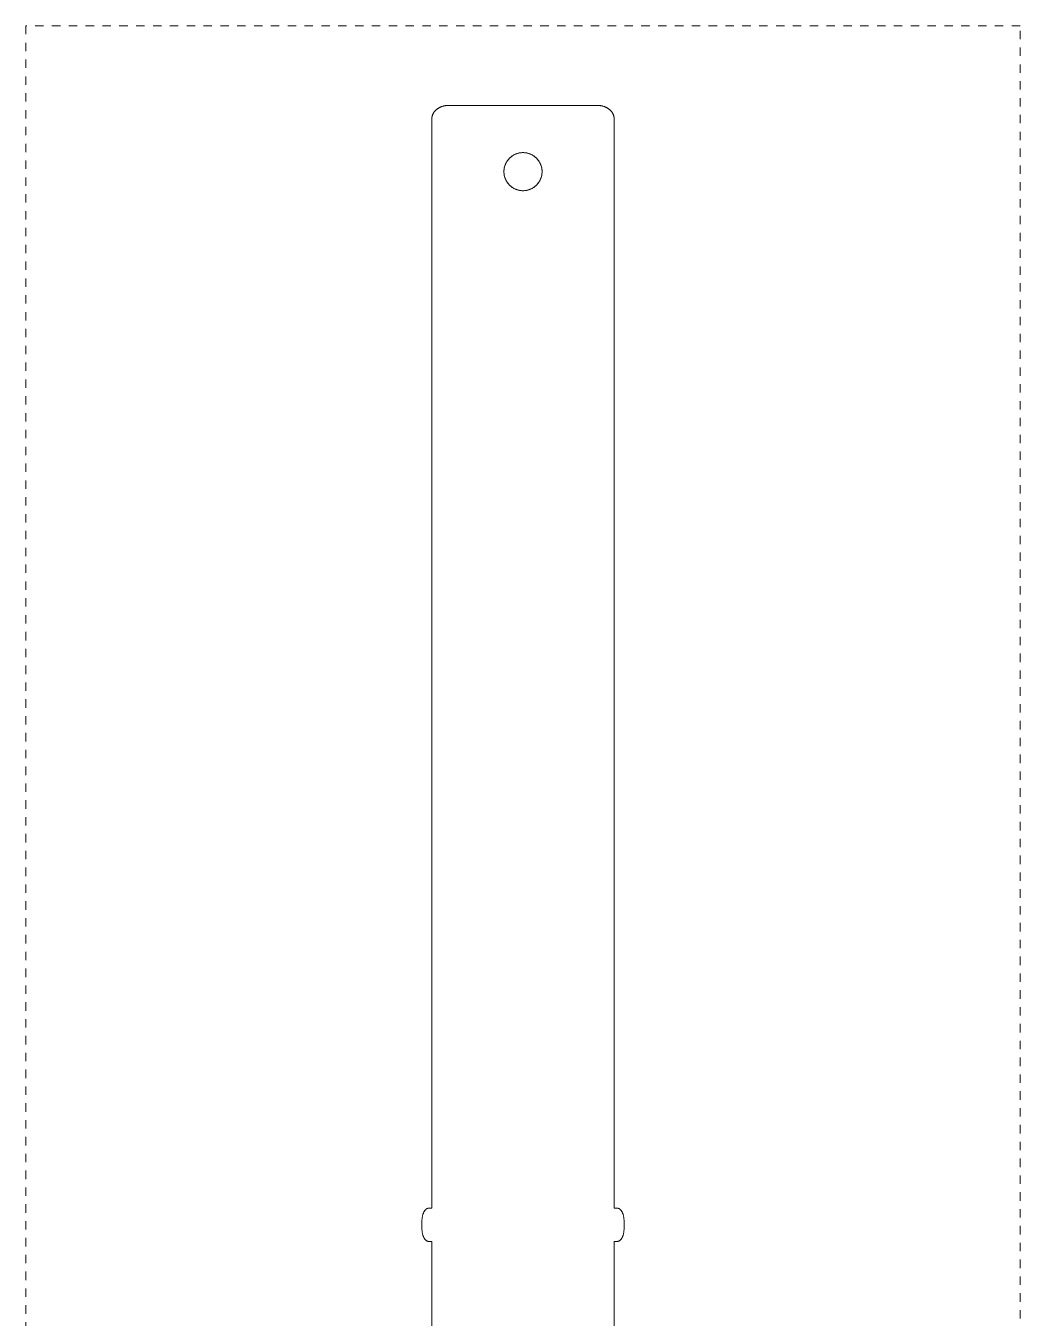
# Model space of a CAD drawing. Header units: inches. Extents: x -9 to 187, y -3 to 135.
# Drawn here: x 78.54 to 90.35, y 12.84 to 28.2 of the extents above; entities that cross this region are included whole.
import ezdxf

# ---------------------------------------------------------------- set-up
doc = ezdxf.new("R2010")
doc.units = ezdxf.units.IN
doc.linetypes.add('HIDDEN', pattern=[1.905, 1.27, -0.635])
doc.layers.add('ZANO_R', color=7, linetype='Continuous', lineweight=0)
doc.layers.add('ZANO_R_przerywana', color=250, linetype='HIDDEN', lineweight=0)

msp = doc.modelspace()

# ---------------------------------------------------------------- linework, layer by layer
at = {"layer": 'ZANO_R'}
for p, q in [((83.38812, 27.17225), (83.39064, 27.17558)), ((83.39064, 27.17558), (83.39325, 27.17884)), ((83.39325, 27.17884), (83.39594, 27.18203)), ((83.39594, 27.18203), (83.39877, 27.1852)), ((83.39877, 27.1852), (83.40167, 27.1883)), ((83.40167, 27.1883), (83.40466, 27.19132)), ((83.40466, 27.19132), (83.40772, 27.19427)), ((83.40772, 27.19427), (83.41084, 27.19714)), ((83.41084, 27.19714), (83.41404, 27.19994)), ((83.41404, 27.19994), (83.4173, 27.20266)), ((83.4173, 27.20266), (83.42062, 27.20531)), ((83.42062, 27.20531), (83.42428, 27.20808)), ((83.42428, 27.20808), (83.42801, 27.21077)), ((83.42801, 27.21077), (83.43179, 27.21336)), ((83.43179, 27.21336), (83.43564, 27.21587)), ((83.43564, 27.21587), (83.43954, 27.21829)), ((83.43954, 27.21829), (83.44349, 27.22062)), ((83.44349, 27.22062), (83.4475, 27.22286)), ((83.4475, 27.22286), (83.45156, 27.22502)), ((83.45156, 27.22502), (83.45566, 27.22709)), ((83.45566, 27.22709), (83.45981, 27.22906)), ((83.45981, 27.22906), (83.464, 27.23096)), ((83.464, 27.23096), (83.46822, 27.23276)), ((83.46822, 27.23276), (83.47249, 27.23448)), ((83.47249, 27.23448), (83.47678, 27.23612)), ((83.47678, 27.23612), (83.48111, 27.23766)), ((83.48111, 27.23766), (83.48547, 27.23913)), ((83.48547, 27.23913), (83.49016, 27.2406)), ((83.49016, 27.2406), (83.49488, 27.24197)), ((83.49488, 27.24197), (83.49962, 27.24325)), ((83.49962, 27.24325), (83.50439, 27.24443)), ((83.50439, 27.24443), (83.50919, 27.24551)), ((83.50919, 27.24551), (83.514, 27.2465)), ((83.514, 27.2465), (83.51884, 27.2474)), ((83.51884, 27.2474), (83.52369, 27.2482)), ((83.52369, 27.2482), (83.52856, 27.24891)), ((83.52856, 27.24891), (83.53346, 27.24952)), ((83.53346, 27.24952), (83.53836, 27.25004)), ((83.53836, 27.25004), (83.54327, 27.25047)), ((83.54327, 27.25047), (83.54819, 27.2508)), ((83.54819, 27.2508), (83.55311, 27.25103)), ((83.55311, 27.25103), (83.55803, 27.25117)), ((83.55803, 27.25117), (83.56296, 27.25121)), ((83.56296, 27.25121), (83.77202, 27.25121)), ((83.77202, 27.25121), (83.81022, 27.25121)), ((83.81022, 27.25121), (85.07755, 27.25121)), ((85.07755, 27.25121), (85.11574, 27.25121)), ((85.11574, 27.25121), (85.32481, 27.25121)), ((85.32481, 27.25121), (85.32974, 27.25117)), ((85.32974, 27.25117), (85.33466, 27.25103)), ((85.33466, 27.25103), (85.33958, 27.2508)), ((85.33958, 27.2508), (85.3445, 27.25047)), ((85.3445, 27.25047), (85.34941, 27.25004)), ((85.34941, 27.25004), (85.35431, 27.24952)), ((85.35431, 27.24952), (85.3592, 27.24891)), ((85.3592, 27.24891), (85.36408, 27.2482)), ((85.36408, 27.2482), (85.36893, 27.2474)), ((85.36893, 27.2474), (85.37377, 27.2465)), ((85.37377, 27.2465), (85.37858, 27.24551)), ((85.37858, 27.24551), (85.38337, 27.24443)), ((85.38337, 27.24443), (85.38815, 27.24325)), ((85.38815, 27.24325), (85.39289, 27.24197)), ((85.39289, 27.24197), (85.39761, 27.2406)), ((85.39761, 27.2406), (85.4023, 27.23913)), ((85.4023, 27.23913), (85.40666, 27.23766)), ((85.40666, 27.23766), (85.41099, 27.23612)), ((85.41099, 27.23612), (85.41528, 27.23448)), ((85.41528, 27.23448), (85.41955, 27.23276)), ((85.41955, 27.23276), (85.42377, 27.23096)), ((85.42377, 27.23096), (85.42796, 27.22906)), ((85.42796, 27.22906), (85.43211, 27.22709)), ((85.43211, 27.22709), (85.43621, 27.22502)), ((85.43621, 27.22502), (85.44027, 27.22286)), ((85.44027, 27.22286), (85.44428, 27.22062)), ((85.44428, 27.22062), (85.44823, 27.21829)), ((85.44823, 27.21829), (85.45213, 27.21587)), ((85.45213, 27.21587), (85.45598, 27.21336)), ((85.45598, 27.21336), (85.45976, 27.21077)), ((85.45976, 27.21077), (85.46349, 27.20808)), ((85.46349, 27.20808), (85.46714, 27.20531)), ((85.46714, 27.20531), (85.47047, 27.20266)), ((85.47047, 27.20266), (85.47373, 27.19994)), ((85.47373, 27.19994), (85.47692, 27.19714)), ((85.47692, 27.19714), (85.48005, 27.19427)), ((85.48005, 27.19427), (85.48311, 27.19132)), ((85.48311, 27.19132), (85.4861, 27.1883)), ((85.4861, 27.1883), (85.489, 27.1852)), ((85.489, 27.1852), (85.49183, 27.18203)), ((85.49183, 27.18203), (85.49452, 27.17884)), ((85.49452, 27.17884), (85.49713, 27.17558)), ((85.49713, 27.17558), (85.49965, 27.17225)), ((83.36127, 27.09374), (83.36134, 27.09764)), ((83.36127, 25.87334), (83.36127, 27.09374)), ((83.36134, 27.09764), (83.36152, 27.10153)), ((83.36152, 27.10153), (83.36183, 27.10541)), ((83.36183, 27.10541), (83.36226, 27.10928)), ((83.36226, 27.10928), (83.36281, 27.11314)), ((83.36281, 27.11314), (83.36348, 27.11697)), ((83.36348, 27.11697), (83.36427, 27.12079)), ((83.36427, 27.12079), (83.36517, 27.12457)), ((83.36517, 27.12457), (83.36624, 27.12848)), ((83.36624, 27.12848), (83.36742, 27.13235)), ((83.36742, 27.13235), (83.36873, 27.13617)), ((83.36873, 27.13617), (83.37016, 27.13996)), ((83.37016, 27.13996), (83.37169, 27.1437)), ((83.37169, 27.1437), (83.37334, 27.1474)), ((83.37334, 27.1474), (83.3751, 27.15105)), ((83.3751, 27.15105), (83.37696, 27.15464)), ((83.37696, 27.15464), (83.37899, 27.15829)), ((83.37899, 27.15829), (83.38112, 27.16187)), ((83.38112, 27.16187), (83.38336, 27.1654)), ((83.38336, 27.1654), (83.38569, 27.16886)), ((83.38569, 27.16886), (83.38812, 27.17225)), ((85.49965, 27.17225), (85.50208, 27.16886)), ((85.50208, 27.16886), (85.50441, 27.1654)), ((85.50441, 27.1654), (85.50664, 27.16187)), ((85.50664, 27.16187), (85.50878, 27.15829)), ((85.50878, 27.15829), (85.51081, 27.15464)), ((85.51081, 27.15464), (85.51267, 27.15105)), ((85.51267, 27.15105), (85.51442, 27.1474)), ((85.51442, 27.1474), (85.51607, 27.1437)), ((85.51607, 27.1437), (85.51761, 27.13996)), ((85.51761, 27.13996), (85.51904, 27.13617)), ((85.51904, 27.13617), (85.52034, 27.13235)), ((85.52034, 27.13235), (85.52153, 27.12848)), ((85.52153, 27.12848), (85.5226, 27.12457)), ((85.5226, 27.12457), (85.5235, 27.12079)), ((85.5235, 27.12079), (85.52429, 27.11697)), ((85.52429, 27.11697), (85.52496, 27.11314)), ((85.52496, 27.11314), (85.52551, 27.10928)), ((85.52551, 27.10928), (85.52594, 27.10541)), ((85.52594, 27.10541), (85.52625, 27.10153)), ((85.52625, 27.10153), (85.52643, 27.09764)), ((85.52643, 27.09764), (85.5265, 27.09374)), ((85.5265, 25.87334), (85.5265, 27.09374)), ((84.24114, 26.56454), (84.23782, 26.55756)), ((84.2447, 26.5714), (84.24114, 26.56454)), ((84.24848, 26.57814), (84.2447, 26.5714)), ((84.2525, 26.58474), (84.24848, 26.57814)), ((84.25674, 26.59121), (84.2525, 26.58474)), ((84.26119, 26.59752), (84.25674, 26.59121)), ((84.26586, 26.60368), (84.26119, 26.59752)), ((84.27074, 26.60968), (84.26586, 26.60368)), ((84.27582, 26.6155), (84.27074, 26.60968)), ((84.2811, 26.62115), (84.27582, 26.6155)), ((84.28656, 26.62662), (84.2811, 26.62115)), ((84.29221, 26.63189), (84.28656, 26.62662)), ((84.29803, 26.63697), (84.29221, 26.63189)), ((84.30403, 26.64185), (84.29803, 26.63697)), ((84.31019, 26.64652), (84.30403, 26.64185)), ((84.3165, 26.65098), (84.31019, 26.64652)), ((84.32297, 26.65522), (84.3165, 26.65098)), ((84.32957, 26.65924), (84.32297, 26.65522)), ((84.33631, 26.66303), (84.32957, 26.65924)), ((84.34317, 26.66658), (84.33631, 26.66303)), ((84.35015, 26.66991), (84.34317, 26.66658)), ((84.35724, 26.67299), (84.35015, 26.66991)), ((84.36443, 26.67582), (84.35724, 26.67299)), ((84.37171, 26.67841), (84.36443, 26.67582)), ((84.37908, 26.68075), (84.37171, 26.67841)), ((84.38652, 26.68284), (84.37908, 26.68075)), ((84.39403, 26.68467), (84.38652, 26.68284)), ((84.4016, 26.68624), (84.39403, 26.68467)), ((84.40922, 26.68755), (84.4016, 26.68624)), ((84.41687, 26.68861), (84.40922, 26.68755)), ((84.42456, 26.6894), (84.41687, 26.68861)), ((84.43227, 26.68993), (84.42456, 26.6894)), ((84.44, 26.69019), (84.43227, 26.68993)), ((84.44773, 26.69019), (84.44, 26.69019)), ((84.45545, 26.68993), (84.44773, 26.69019)), ((84.46316, 26.6894), (84.45545, 26.68993)), ((84.47085, 26.68861), (84.46316, 26.6894)), ((84.47851, 26.68756), (84.47085, 26.68861)), ((84.48613, 26.68625), (84.47851, 26.68756)), ((84.4937, 26.68468), (84.48613, 26.68625)), ((84.50121, 26.68285), (84.4937, 26.68468)), ((84.50865, 26.68076), (84.50121, 26.68285)), ((84.51602, 26.67842), (84.50865, 26.68076)), ((84.5233, 26.67584), (84.51602, 26.67842)), ((84.53049, 26.673), (84.5233, 26.67584)), ((84.53758, 26.66992), (84.53049, 26.673)), ((84.54456, 26.6666), (84.53758, 26.66992)), ((84.55142, 26.66305), (84.54456, 26.6666)), ((84.55816, 26.65926), (84.55142, 26.66305)), ((84.56477, 26.65525), (84.55816, 26.65926)), ((84.57123, 26.65101), (84.56477, 26.65525)), ((84.57755, 26.64655), (84.57123, 26.65101)), ((84.5837, 26.64188), (84.57755, 26.64655)), ((84.5897, 26.637), (84.5837, 26.64188)), ((84.59553, 26.63192), (84.5897, 26.637)), ((84.60118, 26.62665), (84.59553, 26.63192)), ((84.60664, 26.62118), (84.60118, 26.62665)), ((84.61192, 26.61554), (84.60664, 26.62118)), ((84.617, 26.60971), (84.61192, 26.61554)), ((84.62188, 26.60371), (84.617, 26.60971)), ((84.62655, 26.59756), (84.62188, 26.60371)), ((84.63101, 26.59124), (84.62655, 26.59756)), ((84.63525, 26.58478), (84.63101, 26.59124)), ((84.63926, 26.57818), (84.63525, 26.58478)), ((84.64305, 26.57144), (84.63926, 26.57818)), ((84.64661, 26.56458), (84.64305, 26.57144)), ((84.64993, 26.5576), (84.64661, 26.56458)), ((84.21782, 26.47543), (84.21755, 26.4677)), ((84.21755, 26.4677), (84.21755, 26.45997)), ((84.21755, 26.45997), (84.21782, 26.45225)), ((84.21834, 26.48314), (84.21782, 26.47543)), ((84.21782, 26.45225), (84.21835, 26.44454)), ((84.21913, 26.49083), (84.21834, 26.48314)), ((84.21835, 26.44454), (84.21914, 26.43685)), ((84.22018, 26.49849), (84.21913, 26.49083)), ((84.21914, 26.43685), (84.22019, 26.42919)), ((84.2215, 26.5061), (84.22018, 26.49849)), ((84.22019, 26.42919), (84.2215, 26.42157)), ((84.22307, 26.51367), (84.2215, 26.5061)), ((84.2215, 26.42157), (84.22308, 26.41401)), ((84.2249, 26.52118), (84.22307, 26.51367)), ((84.22308, 26.41401), (84.22491, 26.4065)), ((84.22698, 26.52862), (84.2249, 26.52118)), ((84.22491, 26.4065), (84.227, 26.39905)), ((84.22932, 26.53599), (84.22698, 26.52862)), ((84.23191, 26.54328), (84.22932, 26.53599)), ((84.23474, 26.55047), (84.23191, 26.54328)), ((84.23782, 26.55756), (84.23474, 26.55047)), ((84.65301, 26.55051), (84.64993, 26.5576)), ((84.65585, 26.54332), (84.65301, 26.55051)), ((84.65844, 26.53603), (84.65585, 26.54332)), ((84.66077, 26.52867), (84.65844, 26.53603)), ((84.66286, 26.52122), (84.66077, 26.52867)), ((84.66079, 26.3991), (84.66287, 26.40654)), ((84.66469, 26.51371), (84.66286, 26.52122)), ((84.66287, 26.40654), (84.6647, 26.41405)), ((84.66626, 26.50615), (84.66469, 26.51371)), ((84.6647, 26.41405), (84.66627, 26.42162)), ((84.66758, 26.49853), (84.66626, 26.50615)), ((84.66627, 26.42162), (84.66759, 26.42923)), ((84.66863, 26.49087), (84.66758, 26.49853)), ((84.66759, 26.42923), (84.66864, 26.43689)), ((84.66942, 26.48318), (84.66863, 26.49087)), ((84.66864, 26.43689), (84.66943, 26.44458)), ((84.66995, 26.47547), (84.66942, 26.48318)), ((84.66943, 26.44458), (84.66995, 26.45229)), ((84.67022, 26.46775), (84.66995, 26.47547)), ((84.66995, 26.45229), (84.67022, 26.46002)), ((84.67022, 26.46002), (84.67022, 26.46775)), ((84.227, 26.39905), (84.22933, 26.39169)), ((84.22933, 26.39169), (84.23192, 26.3844)), ((84.23192, 26.3844), (84.23476, 26.37721)), ((84.23476, 26.37721), (84.23784, 26.37012)), ((84.23784, 26.37012), (84.24116, 26.36314)), ((84.24116, 26.36314), (84.24472, 26.35628)), ((84.24472, 26.35628), (84.24851, 26.34955)), ((84.24851, 26.34955), (84.25252, 26.34294)), ((84.25252, 26.34294), (84.25676, 26.33648)), ((84.25676, 26.33648), (84.26122, 26.33016)), ((84.26122, 26.33016), (84.26589, 26.32401)), ((84.26589, 26.32401), (84.27077, 26.31801)), ((84.27077, 26.31801), (84.27585, 26.31219)), ((84.27585, 26.31219), (84.28113, 26.30654)), ((84.28113, 26.30654), (84.28659, 26.30107)), ((84.28659, 26.30107), (84.29224, 26.2958)), ((84.29224, 26.2958), (84.29807, 26.29072)), ((84.29807, 26.29072), (84.30406, 26.28584)), ((84.30406, 26.28584), (84.31022, 26.28117)), ((84.31022, 26.28117), (84.31654, 26.27671)), ((84.31654, 26.27671), (84.323, 26.27247)), ((84.323, 26.27247), (84.32961, 26.26846)), ((84.32961, 26.26846), (84.33635, 26.26467)), ((84.33635, 26.26467), (84.34321, 26.26112)), ((84.34321, 26.26112), (84.35019, 26.2578)), ((84.35019, 26.2578), (84.35728, 26.25472)), ((84.35728, 26.25472), (84.36447, 26.25188)), ((84.52334, 26.2519), (84.53053, 26.25473)), ((84.53053, 26.25473), (84.53762, 26.25782)), ((84.53762, 26.25782), (84.5446, 26.26114)), ((84.5446, 26.26114), (84.55146, 26.26469)), ((84.55146, 26.26469), (84.5582, 26.26848)), ((84.5582, 26.26848), (84.5648, 26.2725)), ((84.5648, 26.2725), (84.57127, 26.27674)), ((84.57127, 26.27674), (84.57758, 26.2812)), ((84.57758, 26.2812), (84.58374, 26.28587)), ((84.58374, 26.28587), (84.58973, 26.29075)), ((84.58973, 26.29075), (84.59556, 26.29583)), ((84.59556, 26.29583), (84.60121, 26.3011)), ((84.60121, 26.3011), (84.60667, 26.30657)), ((84.60667, 26.30657), (84.61195, 26.31222)), ((84.61195, 26.31222), (84.61703, 26.31804)), ((84.61703, 26.31804), (84.6219, 26.32404)), ((84.6219, 26.32404), (84.62657, 26.3302)), ((84.62657, 26.3302), (84.63103, 26.33651)), ((84.63103, 26.33651), (84.63527, 26.34298)), ((84.63527, 26.34298), (84.63929, 26.34958)), ((84.63929, 26.34958), (84.64307, 26.35632)), ((84.64307, 26.35632), (84.64663, 26.36318)), ((84.64663, 26.36318), (84.64995, 26.37016)), ((84.64995, 26.37016), (84.65303, 26.37725)), ((84.65303, 26.37725), (84.65586, 26.38445)), ((84.65586, 26.38445), (84.65845, 26.39173)), ((84.65845, 26.39173), (84.66079, 26.3991)), ((84.36447, 26.25188), (84.37175, 26.2493)), ((84.37175, 26.2493), (84.37912, 26.24696)), ((84.37912, 26.24696), (84.38656, 26.24487)), ((84.38656, 26.24487), (84.39407, 26.24304)), ((84.39407, 26.24304), (84.40164, 26.24147)), ((84.40164, 26.24147), (84.40926, 26.24016)), ((84.40926, 26.24016), (84.41692, 26.23911)), ((84.41692, 26.23911), (84.42461, 26.23832)), ((84.42461, 26.23832), (84.43232, 26.23779)), ((84.43232, 26.23779), (84.44004, 26.23753)), ((84.44004, 26.23753), (84.44777, 26.23753)), ((84.44777, 26.23753), (84.4555, 26.23779)), ((84.4555, 26.23779), (84.46321, 26.23832)), ((84.46321, 26.23832), (84.4709, 26.23911)), ((84.4709, 26.23911), (84.47855, 26.24017)), ((84.47855, 26.24017), (84.48617, 26.24148)), ((84.48617, 26.24148), (84.49374, 26.24305)), ((84.49374, 26.24305), (84.50125, 26.24488)), ((84.50125, 26.24488), (84.50869, 26.24697)), ((84.50869, 26.24697), (84.51606, 26.24931)), ((84.51606, 26.24931), (84.52334, 26.2519)), ((83.36127, 16.17819), (83.36127, 25.87334)), ((85.5265, 16.17819), (85.5265, 25.87334)), ((83.36127, 16.17819), (83.36127, 14.14938)), ((85.5265, 16.17819), (85.5265, 14.14938)), ((83.28052, 14.12587), (83.27882, 14.12371)), ((83.28224, 14.12794), (83.28052, 14.12587)), ((83.28398, 14.12991), (83.28224, 14.12794)), ((83.28574, 14.13179), (83.28398, 14.12991)), ((83.28752, 14.13357), (83.28574, 14.13179)), ((83.28931, 14.13525), (83.28752, 14.13357)), ((83.29111, 14.13683), (83.28931, 14.13525)), ((83.29292, 14.13832), (83.29111, 14.13683)), ((83.29383, 14.13903), (83.29292, 14.13832)), ((83.29474, 14.13971), (83.29383, 14.13903)), ((83.29566, 14.14037), (83.29474, 14.13971)), ((83.29657, 14.141), (83.29566, 14.14037)), ((83.29749, 14.14161), (83.29657, 14.141)), ((83.2984, 14.1422), (83.29749, 14.14161)), ((83.29932, 14.14276), (83.2984, 14.1422)), ((83.30024, 14.1433), (83.29932, 14.14276)), ((83.30116, 14.14381), (83.30024, 14.1433)), ((83.30208, 14.1443), (83.30116, 14.14381)), ((83.30299, 14.14477), (83.30208, 14.1443)), ((83.30391, 14.14521), (83.30299, 14.14477)), ((83.30483, 14.14563), (83.30391, 14.14521)), ((83.30575, 14.14603), (83.30483, 14.14563)), ((83.30666, 14.1464), (83.30575, 14.14603)), ((83.30758, 14.14675), (83.30666, 14.1464)), ((83.30849, 14.14708), (83.30758, 14.14675)), ((83.3094, 14.14738), (83.30849, 14.14708)), ((83.31031, 14.14766), (83.3094, 14.14738)), ((83.31122, 14.14792), (83.31031, 14.14766)), ((83.31213, 14.14816), (83.31122, 14.14792)), ((83.31303, 14.14837), (83.31213, 14.14816)), ((83.31393, 14.14857), (83.31303, 14.14837)), ((83.31483, 14.14874), (83.31393, 14.14857)), ((83.31572, 14.14889), (83.31483, 14.14874)), ((83.31662, 14.14902), (83.31572, 14.14889)), ((83.31751, 14.14913), (83.31662, 14.14902)), ((83.31839, 14.14922), (83.31751, 14.14913)), ((83.31928, 14.14929), (83.31839, 14.14922)), ((83.32016, 14.14934), (83.31928, 14.14929)), ((83.32103, 14.14937), (83.32016, 14.14934)), ((83.3219, 14.14938), (83.32103, 14.14937)), ((83.36127, 14.14938), (83.3219, 14.14938)), ((85.56587, 14.14938), (85.5265, 14.14938)), ((85.56674, 14.14937), (85.56587, 14.14938)), ((85.56761, 14.14934), (85.56674, 14.14937)), ((85.56849, 14.14929), (85.56761, 14.14934)), ((85.56938, 14.14922), (85.56849, 14.14929)), ((85.57026, 14.14913), (85.56938, 14.14922)), ((85.57115, 14.14902), (85.57026, 14.14913)), ((85.57204, 14.14889), (85.57115, 14.14902)), ((85.57294, 14.14874), (85.57204, 14.14889)), ((85.57384, 14.14857), (85.57294, 14.14874)), ((85.57474, 14.14837), (85.57384, 14.14857)), ((85.57564, 14.14816), (85.57474, 14.14837)), ((85.57655, 14.14792), (85.57564, 14.14816)), ((85.57746, 14.14766), (85.57655, 14.14792)), ((85.57837, 14.14738), (85.57746, 14.14766)), ((85.57928, 14.14708), (85.57837, 14.14738)), ((85.58019, 14.14675), (85.57928, 14.14708)), ((85.58111, 14.1464), (85.58019, 14.14675)), ((85.58202, 14.14603), (85.58111, 14.1464)), ((85.58294, 14.14563), (85.58202, 14.14603)), ((85.58386, 14.14521), (85.58294, 14.14563)), ((85.58478, 14.14477), (85.58386, 14.14521)), ((85.58569, 14.1443), (85.58478, 14.14477)), ((85.58661, 14.14381), (85.58569, 14.1443)), ((85.58753, 14.1433), (85.58661, 14.14381)), ((85.58845, 14.14276), (85.58753, 14.1433)), ((85.58937, 14.1422), (85.58845, 14.14276)), ((85.59028, 14.14161), (85.58937, 14.1422)), ((85.5912, 14.141), (85.59028, 14.14161)), ((85.59211, 14.14037), (85.5912, 14.141)), ((85.59303, 14.13971), (85.59211, 14.14037)), ((85.59394, 14.13903), (85.59303, 14.13971)), ((85.59485, 14.13832), (85.59394, 14.13903)), ((85.59666, 14.13683), (85.59485, 14.13832)), ((85.59846, 14.13525), (85.59666, 14.13683)), ((85.60025, 14.13357), (85.59846, 14.13525)), ((85.60203, 14.13179), (85.60025, 14.13357)), ((85.60379, 14.12991), (85.60203, 14.13179)), ((85.60553, 14.12794), (85.60379, 14.12991)), ((85.60725, 14.12587), (85.60553, 14.12794)), ((85.60895, 14.12371), (85.60725, 14.12587)), ((83.24325, 13.99893), (83.24317, 13.99191)), ((83.24317, 13.99191), (83.24317, 13.91318)), ((83.24349, 14.00606), (83.24325, 13.99893)), ((83.2439, 14.01328), (83.24349, 14.00606)), ((83.24448, 14.02056), (83.2439, 14.01328)), ((83.24525, 14.02789), (83.24448, 14.02056)), ((83.24621, 14.03524), (83.24525, 14.02789)), ((83.24736, 14.04257), (83.24621, 14.03524)), ((83.2487, 14.04987), (83.24736, 14.04257)), ((83.25023, 14.0571), (83.2487, 14.04987)), ((83.25196, 14.06423), (83.25023, 14.0571)), ((83.25389, 14.07124), (83.25196, 14.06423)), ((83.256, 14.07808), (83.25389, 14.07124)), ((83.2583, 14.08473), (83.256, 14.07808)), ((83.25952, 14.08797), (83.2583, 14.08473)), ((83.26078, 14.09116), (83.25952, 14.08797)), ((83.26208, 14.09429), (83.26078, 14.09116)), ((83.26342, 14.09735), (83.26208, 14.09429)), ((83.26481, 14.10034), (83.26342, 14.09735)), ((83.26623, 14.10326), (83.26481, 14.10034)), ((83.26769, 14.1061), (83.26623, 14.10326)), ((83.26918, 14.10887), (83.26769, 14.1061)), ((83.27071, 14.11156), (83.26918, 14.10887)), ((83.27228, 14.11416), (83.27071, 14.11156)), ((83.27387, 14.11668), (83.27228, 14.11416)), ((83.27549, 14.11911), (83.27387, 14.11668)), ((83.27714, 14.12146), (83.27549, 14.11911)), ((83.27882, 14.12371), (83.27714, 14.12146)), ((85.61063, 14.12146), (85.60895, 14.12371)), ((85.61228, 14.11911), (85.61063, 14.12146)), ((85.6139, 14.11668), (85.61228, 14.11911)), ((85.61549, 14.11416), (85.6139, 14.11668)), ((85.61705, 14.11156), (85.61549, 14.11416)), ((85.61858, 14.10887), (85.61705, 14.11156)), ((85.62008, 14.1061), (85.61858, 14.10887)), ((85.62154, 14.10326), (85.62008, 14.1061)), ((85.62296, 14.10034), (85.62154, 14.10326)), ((85.62435, 14.09735), (85.62296, 14.10034)), ((85.62569, 14.09429), (85.62435, 14.09735)), ((85.62699, 14.09116), (85.62569, 14.09429)), ((85.62825, 14.08797), (85.62699, 14.09116)), ((85.62947, 14.08473), (85.62825, 14.08797)), ((85.63177, 14.07808), (85.62947, 14.08473)), ((85.63388, 14.07124), (85.63177, 14.07808)), ((85.6358, 14.06423), (85.63388, 14.07124)), ((85.63754, 14.0571), (85.6358, 14.06423)), ((85.63907, 14.04987), (85.63754, 14.0571)), ((85.64041, 14.04257), (85.63907, 14.04987)), ((85.64156, 14.03524), (85.64041, 14.04257)), ((85.64252, 14.02789), (85.64156, 14.03524)), ((85.64329, 14.02056), (85.64252, 14.02789)), ((85.64387, 14.01328), (85.64329, 14.02056)), ((85.64428, 14.00606), (85.64387, 14.01328)), ((85.64452, 13.99893), (85.64428, 14.00606)), ((85.6446, 13.99191), (85.64452, 13.99893)), ((85.6446, 13.91318), (85.6446, 13.99191)), ((83.24317, 13.91318), (83.24325, 13.90616)), ((83.24325, 13.90616), (83.24349, 13.89903)), ((83.24349, 13.89903), (83.2439, 13.89181)), ((83.2439, 13.89181), (83.24448, 13.88452)), ((83.24448, 13.88452), (83.24525, 13.87719)), ((83.24525, 13.87719), (83.24621, 13.86985)), ((83.24621, 13.86985), (83.24736, 13.86251)), ((83.24736, 13.86251), (83.2487, 13.85521)), ((83.2487, 13.85521), (83.25023, 13.84798)), ((83.25023, 13.84798), (83.25196, 13.84085)), ((83.25196, 13.84085), (83.25389, 13.83385)), ((83.25389, 13.83385), (83.256, 13.82701)), ((83.256, 13.82701), (83.2583, 13.82036)), ((83.2583, 13.82036), (83.25952, 13.81711)), ((83.25952, 13.81711), (83.26078, 13.81392)), ((85.62699, 13.81392), (85.62825, 13.81711)), ((85.62825, 13.81711), (85.62947, 13.82036)), ((85.62947, 13.82036), (85.63177, 13.82701)), ((85.63177, 13.82701), (85.63388, 13.83385)), ((85.63388, 13.83385), (85.6358, 13.84085)), ((85.6358, 13.84085), (85.63754, 13.84798)), ((85.63754, 13.84798), (85.63907, 13.85521)), ((85.63907, 13.85521), (85.64041, 13.86251)), ((85.64041, 13.86251), (85.64156, 13.86985)), ((85.64156, 13.86985), (85.64252, 13.87719)), ((85.64252, 13.87719), (85.64329, 13.88452)), ((85.64329, 13.88452), (85.64387, 13.89181)), ((85.64387, 13.89181), (85.64428, 13.89903)), ((85.64428, 13.89903), (85.64452, 13.90616)), ((85.64452, 13.90616), (85.6446, 13.91318)), ((83.26078, 13.81392), (83.26208, 13.8108)), ((83.26208, 13.8108), (83.26342, 13.80774)), ((83.26342, 13.80774), (83.26481, 13.80475)), ((83.26481, 13.80475), (83.26623, 13.80183)), ((83.26623, 13.80183), (83.26769, 13.79898)), ((83.26769, 13.79898), (83.26918, 13.79622)), ((83.26918, 13.79622), (83.27071, 13.79353)), ((83.27071, 13.79353), (83.27228, 13.79092)), ((83.27228, 13.79092), (83.27387, 13.7884)), ((83.27387, 13.7884), (83.27549, 13.78597)), ((83.27549, 13.78597), (83.27714, 13.78363)), ((83.27714, 13.78363), (83.27882, 13.78138)), ((83.27882, 13.78138), (83.28052, 13.77921)), ((83.28052, 13.77921), (83.28224, 13.77715)), ((83.28224, 13.77715), (83.28398, 13.77518)), ((83.28398, 13.77518), (83.28574, 13.7733)), ((83.28574, 13.7733), (83.28752, 13.77152)), ((83.28752, 13.77152), (83.28931, 13.76984)), ((83.28931, 13.76984), (83.29111, 13.76825)), ((83.29111, 13.76825), (83.29292, 13.76676)), ((83.29292, 13.76676), (83.29383, 13.76606)), ((83.29383, 13.76606), (83.29474, 13.76537)), ((83.29474, 13.76537), (83.29566, 13.76471)), ((83.29566, 13.76471), (83.29657, 13.76408)), ((83.29657, 13.76408), (83.29749, 13.76347)), ((83.29749, 13.76347), (83.2984, 13.76288)), ((83.2984, 13.76288), (83.29932, 13.76232)), ((83.29932, 13.76232), (83.30024, 13.76179)), ((83.30024, 13.76179), (83.30116, 13.76127)), ((83.30116, 13.76127), (83.30208, 13.76078)), ((83.30208, 13.76078), (83.30299, 13.76032)), ((83.30299, 13.76032), (83.30391, 13.75987)), ((83.30391, 13.75987), (83.30483, 13.75945)), ((83.30483, 13.75945), (83.30575, 13.75906)), ((83.30575, 13.75906), (83.30666, 13.75869)), ((83.30666, 13.75869), (83.30758, 13.75834)), ((83.30758, 13.75834), (83.30849, 13.75801)), ((83.30849, 13.75801), (83.3094, 13.7577)), ((83.3094, 13.7577), (83.31031, 13.75742)), ((83.31031, 13.75742), (83.31122, 13.75716)), ((83.31122, 13.75716), (83.31213, 13.75693)), ((83.31213, 13.75693), (83.31303, 13.75671)), ((83.31303, 13.75671), (83.31393, 13.75652)), ((83.31393, 13.75652), (83.31483, 13.75634)), ((83.31483, 13.75634), (83.31572, 13.75619)), ((83.31572, 13.75619), (83.31662, 13.75606)), ((83.31662, 13.75606), (83.31751, 13.75595)), ((83.31751, 13.75595), (83.31839, 13.75586)), ((83.31839, 13.75586), (83.31928, 13.75579)), ((83.31928, 13.75579), (83.32016, 13.75575)), ((83.32016, 13.75575), (83.32103, 13.75572)), ((83.32103, 13.75572), (83.3219, 13.75571)), ((83.36127, 13.75571), (83.3219, 13.75571)), ((83.36127, 13.75571), (83.36127, 12.5353)), ((85.5265, 13.75571), (85.5265, 12.5353)), ((85.56587, 13.75571), (85.5265, 13.75571)), ((85.56587, 13.75571), (85.56674, 13.75572)), ((85.56674, 13.75572), (85.56761, 13.75575)), ((85.56761, 13.75575), (85.56849, 13.75579)), ((85.56849, 13.75579), (85.56938, 13.75586)), ((85.56938, 13.75586), (85.57026, 13.75595)), ((85.57026, 13.75595), (85.57115, 13.75606)), ((85.57115, 13.75606), (85.57204, 13.75619)), ((85.57204, 13.75619), (85.57294, 13.75634)), ((85.57294, 13.75634), (85.57384, 13.75652)), ((85.57384, 13.75652), (85.57474, 13.75671)), ((85.57474, 13.75671), (85.57564, 13.75693)), ((85.57564, 13.75693), (85.57655, 13.75716)), ((85.57655, 13.75716), (85.57746, 13.75742)), ((85.57746, 13.75742), (85.57837, 13.7577)), ((85.57837, 13.7577), (85.57928, 13.75801)), ((85.57928, 13.75801), (85.58019, 13.75834)), ((85.58019, 13.75834), (85.58111, 13.75869)), ((85.58111, 13.75869), (85.58202, 13.75906)), ((85.58202, 13.75906), (85.58294, 13.75945)), ((85.58294, 13.75945), (85.58386, 13.75987)), ((85.58386, 13.75987), (85.58478, 13.76032)), ((85.58478, 13.76032), (85.58569, 13.76078)), ((85.58569, 13.76078), (85.58661, 13.76127)), ((85.58661, 13.76127), (85.58753, 13.76179)), ((85.58753, 13.76179), (85.58845, 13.76232)), ((85.58845, 13.76232), (85.58937, 13.76288)), ((85.58937, 13.76288), (85.59028, 13.76347)), ((85.59028, 13.76347), (85.5912, 13.76408)), ((85.5912, 13.76408), (85.59211, 13.76471)), ((85.59211, 13.76471), (85.59303, 13.76537)), ((85.59303, 13.76537), (85.59394, 13.76606)), ((85.59394, 13.76606), (85.59485, 13.76676)), ((85.59485, 13.76676), (85.59666, 13.76825)), ((85.59666, 13.76825), (85.59846, 13.76984)), ((85.59846, 13.76984), (85.60025, 13.77152)), ((85.60025, 13.77152), (85.60203, 13.7733)), ((85.60203, 13.7733), (85.60379, 13.77518)), ((85.60379, 13.77518), (85.60553, 13.77715)), ((85.60553, 13.77715), (85.60725, 13.77921)), ((85.60725, 13.77921), (85.60895, 13.78138)), ((85.60895, 13.78138), (85.61063, 13.78363)), ((85.61063, 13.78363), (85.61228, 13.78597)), ((85.61228, 13.78597), (85.6139, 13.7884)), ((85.6139, 13.7884), (85.61549, 13.79092)), ((85.61549, 13.79092), (85.61705, 13.79353)), ((85.61705, 13.79353), (85.61858, 13.79622)), ((85.61858, 13.79622), (85.62008, 13.79898)), ((85.62008, 13.79898), (85.62154, 13.80183)), ((85.62154, 13.80183), (85.62296, 13.80475)), ((85.62296, 13.80475), (85.62435, 13.80774)), ((85.62435, 13.80774), (85.62569, 13.8108)), ((85.62569, 13.8108), (85.62699, 13.81392))]:
    msp.add_line(p, q, dxfattribs=at)
msp.add_circle((84.44387, 26.46384), 0.22635, dxfattribs=at)
at = {"layer": 'ZANO_R_przerywana', "ltscale": 0.05}
for p, q in [((78.53873, 28.19604), (78.53873, 0.63863)), ((90.34904, 28.19604), (78.53873, 28.19604)), ((90.34904, 0.63863), (90.34904, 28.19604))]:
    msp.add_line(p, q, dxfattribs=at)

doc.saveas('drawing.dxf')
